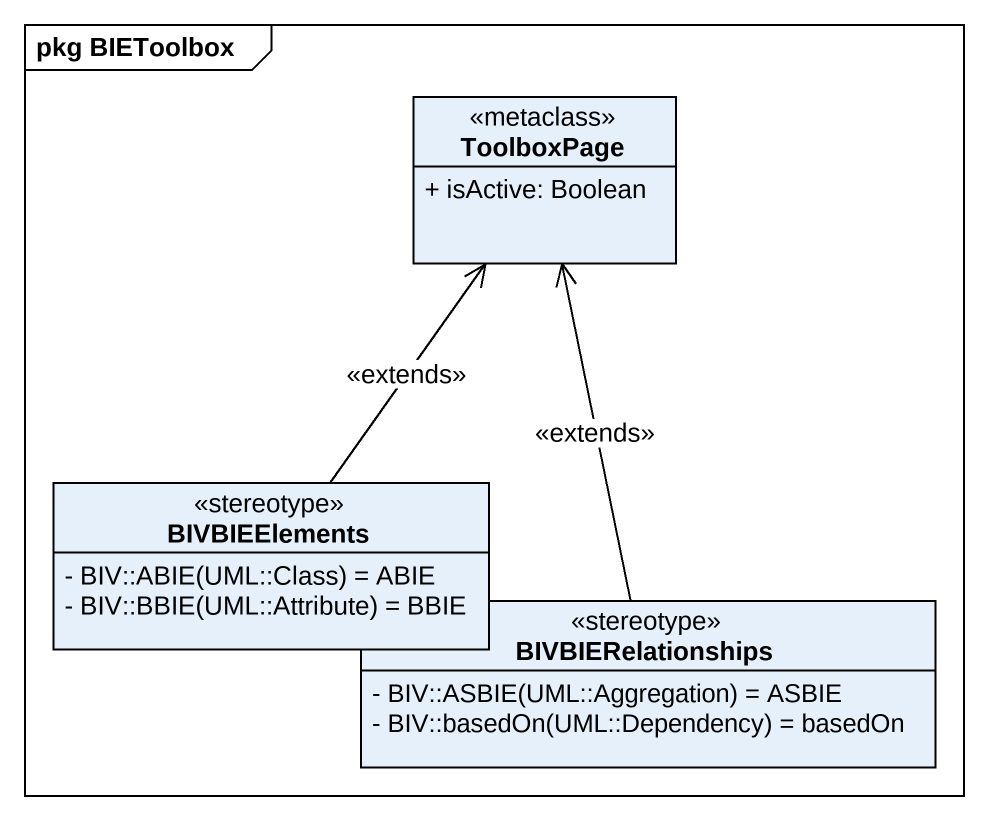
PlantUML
@startuml
mainframe pkg BIEToolbox
hide circle
hide empty members
skinparam classAttributeIconSize 0
class ToolboxPage <<metaclass>> {
  + isActive: Boolean
}
class BIVBIEElements <<stereotype>> {
  {field} - BIV::ABIE(UML::Class) = ABIE
  {field} - BIV::BBIE(UML::Attribute) = BBIE
}
class BIVBIERelationships <<stereotype>> {
  {field} - BIV::ASBIE(UML::Aggregation) = ASBIE
  {field} - BIV::basedOn(UML::Dependency) = basedOn
}
BIVBIEElements -up-> ToolboxPage : <<extends>>
BIVBIERelationships -up-> ToolboxPage : <<extends>>
@enduml
